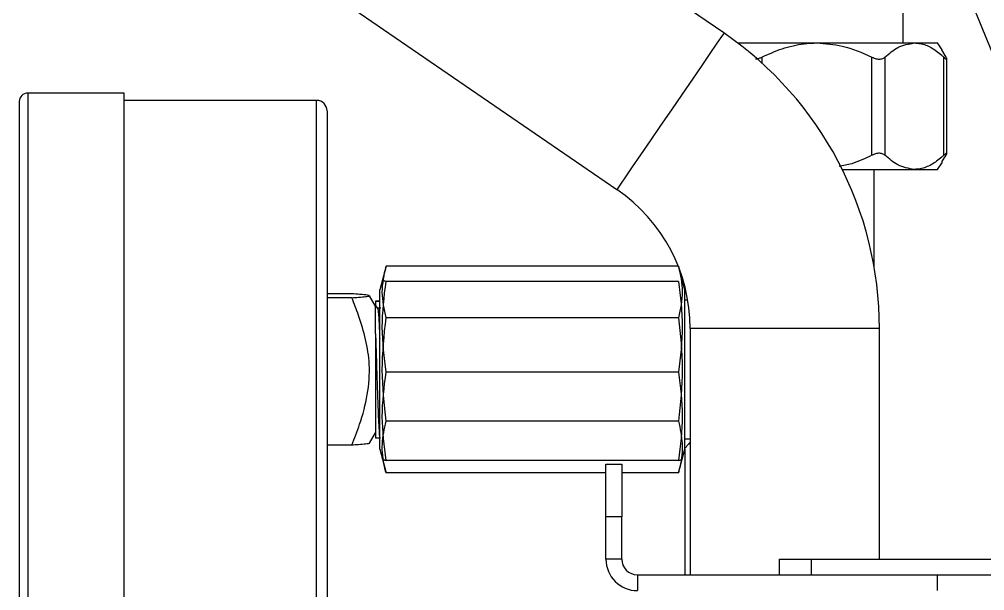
# Model space of a CAD drawing. Extents: x 150 to 4150, y 50 to 2920.
# Drawn here: x 1985.1 to 2214.5, y 1008.9 to 1144.5 of the extents above; entities that cross this region are included whole.
import ezdxf

# ---------------------------------------------------------------- set-up
doc = ezdxf.new("R2010")
doc.units = 0
doc.header["$LTSCALE"] = 10
doc.linetypes.add('SLD-KATı', pattern=[0])
doc.layers.get('0').update_dxf_attribs({"linetype": 'CONTINUOUS'})

msp = doc.modelspace()

# ---------------------------------------------------------------- linework, layer by layer
at = {"color": 7, "linetype": 'SLD-KATı'}
for p, q in [((2168.65, 1252.56), (2218.68, 1130.69)), ((2152.51, 1141.3), (2026.02, 1227.93)), ((2000.59, 1190.81), (2127.08, 1104.17)), ((2195.1, 1138.92), (2195.1, 1188.12)), ((2155.81, 1138.92), (2174.62, 1138.92)), ((2174.62, 1138.92), (2197.78, 1138.92)), ((2197.78, 1138.92), (2203.23, 1138.92)), ((2204.35, 1137.31), (2203.23, 1138.92)), ((2187.7, 1112.26), (2187.7, 1135.57)), ((2190.79, 1135.57), (2190.79, 1112.26)), ((2205.35, 1135.57), (2204.33, 1137.3)), ((2204.77, 1112.26), (2204.77, 1135.57)), ((2205.49, 1112.65), (2205.49, 1135.2)), ((2009.98, 1127.04), (1987.09, 1127.04)), ((2009.98, 995.79), (2009.98, 1127.04)), ((1985.09, 1125.04), (1985.09, 997.79)), ((2055.73, 1125.29), (2009.98, 1125.29)), ((2058.23, 1122.79), (2058.23, 1059.78)), ((2203.23, 1108.92), (2204.43, 1110.64)), ((2204.33, 1110.71), (2205.35, 1112.26)), ((2180.64, 1108.92), (2197.78, 1108.92)), ((2188.23, 1085.69), (2188.23, 1108.92)), ((2197.78, 1108.92), (2203.23, 1108.92)), ((2072.23, 1085.95), (2070.73, 1080.34)), ((2141.65, 1085.95), (2072.23, 1085.95)), ((2143.23, 1080.34), (2141.89, 1085.32)), ((2071.36, 1082.68), (2070.73, 1080.34)), ((2141.72, 1082.33), (2072.23, 1082.33)), ((2143.23, 1080.34), (2142.6, 1082.68)), ((2143.23, 1081.09), (2143.23, 1080.34)), ((2064.1, 1079.38), (2058.23, 1079.38)), ((2064.1, 1078.45), (2058.23, 1078.45)), ((2069.73, 1076.42), (2068.28, 1078.92)), ((2070.73, 1080.33), (2070.73, 1080.34)), ((2070.73, 1045.03), (2070.73, 1080.34)), ((2070.73, 1042.5), (2070.73, 1080.33)), ((2143.23, 1080.33), (2143.23, 1080.34)), ((2143.23, 1045.03), (2143.23, 1080.34)), ((2143.23, 1042.5), (2143.23, 1080.33)), ((2143.23, 1080.17), (2143.39, 1079.97)), ((2070.73, 1077.67), (2069.73, 1077.67)), ((2069.73, 1077.67), (2069.73, 1077.66)), ((2069.73, 1077.66), (2070.73, 1077.66)), ((2069.73, 1077.66), (2069.73, 1076.8)), ((2071.01, 1075.94), (2070.22, 1075.94)), ((2143.91, 1077.86), (2143.23, 1077.86)), ((2143.91, 1077.86), (2143.23, 1077.86)), ((2141.72, 1073.69), (2072.23, 1073.69)), ((2069.73, 1069.92), (2069.73, 1045.17)), ((2144.48, 1071.17), (2144.48, 1012.67)), ((2189.48, 1016.42), (2189.48, 1071.17)), ((2058.23, 1059.78), (2058.23, 1000.04)), ((2141.72, 1060.76), (2072.23, 1060.76)), ((2141.72, 1049.15), (2072.23, 1049.15)), ((2068.28, 1043.91), (2069.73, 1046.42)), ((2069.73, 1045.17), (2070.73, 1045.17)), ((2070.73, 1042.5), (2070.73, 1045.03)), ((2070.83, 1045.19), (2070.91, 1045.33)), ((2143.23, 1042.5), (2143.23, 1045.03)), ((2143.23, 1044.97), (2144.48, 1044.97)), ((2143.23, 1044.97), (2144.48, 1044.97)), ((2064.1, 1043.46), (2058.23, 1043.46)), ((2070.73, 1042.5), (2071.36, 1040.16)), ((2070.73, 1042.5), (2072.23, 1036.88)), ((2141.72, 1036.88), (2143.23, 1042.5)), ((2142.6, 1040.16), (2143.23, 1042.5)), ((2143.23, 1042.5), (2143.23, 1012.67)), ((2141.72, 1039.85), (2072.23, 1039.85)), ((2124.48, 1036.88), (2072.23, 1036.88)), ((2124.48, 1038.92), (2128.23, 1038.92)), ((2124.48, 1026.42), (2124.48, 1038.92)), ((2128.23, 1038.92), (2128.23, 1026.42)), ((2141.72, 1036.88), (2128.23, 1036.88)), ((2128.23, 1026.42), (2124.48, 1026.42)), ((2124.48, 1016.42), (2124.48, 1026.42)), ((2128.23, 1016.42), (2128.23, 1026.42)), ((2128.23, 1016.42), (2124.48, 1016.42)), ((2165.73, 1012.67), (2165.73, 1016.42)), ((2165.73, 1016.42), (2173.23, 1016.42)), ((2173.23, 1016.42), (2173.23, 1012.67)), ((2173.23, 1016.42), (2383.23, 1016.42)), ((2131.98, 1012.67), (2131.98, 1008.92)), ((2131.98, 1012.67), (2203.23, 1012.67)), ((2173.23, 1012.67), (2383.23, 1012.67)), ((2203.23, 1008.92), (2203.23, 1012.67))]:
    msp.add_line(p, q, dxfattribs=at)
at = {"color": 8, "linetype": 'SLD-KATı'}
for p, q in [((2161.55, 1135.57), (2161.55, 1134.17)), ((1987.09, 1127.04), (1987.09, 1059.67)), ((2055.73, 1059.72), (2055.73, 1125.29)), ((2154.46, 1071.17), (2144.48, 1071.17)), ((2189.48, 1071.17), (2154.46, 1071.17)), ((1987.09, 1059.67), (1987.09, 995.79)), ((2055.73, 997.54), (2055.73, 1059.72))]:
    msp.add_line(p, q, dxfattribs=at)
at = {"color": 8, "linetype": 'SLD-KATı', "flags": 128}
for points in [[(2152.51, 1141.3), (2152.4, 1141.13), (2151.8, 1140.26), (2150.71, 1138.66), (2149.17, 1136.42), (2147.25, 1133.61), (2145.02, 1130.36), (2142.58, 1126.8), (2140.03, 1123.07), (2137.46, 1119.33), (2135, 1115.73), (2132.72, 1112.41)], [(2132.72, 1112.41), (2130.74, 1109.52), (2129.13, 1107.16), (2127.96, 1105.45), (2127.27, 1104.44), (2127.08, 1104.17)]]:
    msp.add_lwpolyline(points, dxfattribs=at)
at = {"color": 7, "linetype": 'SLD-KATı'}
for centre, radius, start, end in [((2104.48, 1071.17), 85, 0, 55.5915), ((1987.09, 1125.04), 2, 90, 180), ((2055.73, 1122.79), 2.5, 0, 90), ((2104.48, 1071.17), 40, 0, 55.5915), ((2131.98, 1016.42), 7.5, 180, 270), ((2131.98, 1016.42), 3.75, 180, 270)]:
    msp.add_arc(centre, radius, start, end, dxfattribs=at)
for points, knots in [([(2161.55, 1135.57), (2163.13, 1136.29), (2166.35, 1137.73), (2170.81, 1138.77), (2173.6, 1138.88), (2174.62, 1138.92)], [0, 0, 0, 0, 0.382414, 0.774655, 1, 1, 1, 1]), ([(2174.62, 1138.92), (2176.64, 1138.78), (2181.19, 1138.47), (2185.38, 1136.61), (2187.7, 1135.57)], [0, 0, 0, 0, 0.444645, 1, 1, 1, 1]), ([(2190.79, 1135.57), (2191.79, 1136.42), (2194.01, 1138.32), (2196.44, 1138.71), (2197.78, 1138.92)], [0, 0, 0, 0, 0.448989, 1, 1, 1, 1]), ([(2197.78, 1138.92), (2198.24, 1138.89), (2199.58, 1138.81), (2201.79, 1137.93), (2203.63, 1136.61), (2204.61, 1135.72), (2204.77, 1135.57)], [0, 0, 0, 0, 0.191129, 0.553706, 0.926739, 1, 1, 1, 1]), ([(2160.01, 1135.13), (2160.31, 1135.17), (2160.85, 1135.25), (2161.33, 1135.47), (2161.55, 1135.57)], [0, 0, 0, 0, 0.5618146, 1, 1, 1, 1]), ([(2187.7, 1135.57), (2188.04, 1135.42), (2188.72, 1135.13), (2189.68, 1135.05), (2190.37, 1135.24), (2190.67, 1135.48), (2190.79, 1135.57)], [0, 0, 0, 0, 0.2806768, 0.5628446, 0.825749, 1, 1, 1, 1]), ([(2204.77, 1135.57), (2204.93, 1135.42), (2205.27, 1135.13), (2205.5, 1135.05), (2205.5, 1135.24), (2205.39, 1135.48), (2205.35, 1135.57)], [0, 0, 0, 0, 0.280691, 0.562828, 0.82575, 1, 1, 1, 1]), ([(2190.79, 1112.26), (2190.59, 1112.41), (2190.18, 1112.7), (2189.3, 1112.78), (2188.43, 1112.6), (2187.91, 1112.36), (2187.7, 1112.26)], [0, 0, 0, 0, 0.280689, 0.562847, 0.825763, 1, 1, 1, 1]), ([(2205.35, 1112.26), (2205.42, 1112.41), (2205.54, 1112.7), (2205.43, 1112.78), (2205.14, 1112.6), (2204.87, 1112.36), (2204.77, 1112.26)], [0, 0, 0, 0, 0.2806941, 0.5628225, 0.8257464, 1, 1, 1, 1]), ([(2187.7, 1112.26), (2186.12, 1111.51), (2183.6, 1110.32), (2180.88, 1109.79), (2179.87, 1109.6)], [0, 0, 0, 0, 0.62728, 1, 1, 1, 1]), ([(2197.78, 1108.92), (2196.44, 1109.13), (2194.01, 1109.51), (2191.79, 1111.41), (2190.79, 1112.26)], [0, 0, 0, 0, 0.55101, 1, 1, 1, 1]), ([(2204.77, 1112.26), (2204.61, 1112.12), (2203.65, 1111.25), (2201.81, 1109.92), (2199.6, 1109.03), (2198.24, 1108.94), (2197.78, 1108.92)], [0, 0, 0, 0, 0.0732632, 0.4365438, 0.8088696, 1, 1, 1, 1]), ([(2072.23, 1073.69), (2071.8, 1075.71), (2070.91, 1079.8), (2071.79, 1083.89), (2072.23, 1085.95)], [0, 0, 0, 0, 0.495216, 1, 1, 1, 1]), ([(2141.72, 1085.95), (2142.16, 1083.93), (2143.04, 1079.84), (2142.17, 1075.75), (2141.72, 1073.69)], [0, 0, 0, 0, 0.495216, 1, 1, 1, 1]), ([(2072.23, 1060.76), (2071.8, 1064.32), (2070.91, 1071.51), (2071.79, 1078.7), (2072.23, 1082.33)], [0, 0, 0, 0, 0.4952159, 1, 1, 1, 1]), ([(2072.23, 1082.33), (2072.1, 1082.36), (2071.79, 1082.42), (2071.72, 1082.48), (2071.69, 1082.52)], [0, 0, 0, 0, 0.433663, 1, 1, 1, 1]), ([(2141.72, 1082.33), (2142.16, 1078.77), (2143.04, 1071.58), (2142.17, 1064.39), (2141.72, 1060.76)], [0, 0, 0, 0, 0.4952159, 1, 1, 1, 1]), ([(2064.1, 1078.45), (2064.65, 1078.48), (2065.92, 1078.57), (2067.5, 1078.71), (2068.5, 1078.88), (2068.04, 1079.06), (2066.29, 1079.23), (2064.74, 1079.33), (2064.1, 1079.38)], [0, 0, 0, 0, 0.123787, 0.286818, 0.4526258, 0.6490281, 0.8539334, 1, 1, 1, 1]), ([(2064.1, 1043.46), (2064.74, 1045.1), (2066.28, 1048.99), (2067.99, 1055.39), (2068.52, 1062.25), (2067.5, 1068.58), (2065.92, 1073.82), (2064.65, 1077.06), (2064.1, 1078.45)], [0, 0, 0, 0, 0.146087, 0.347164, 0.547322, 0.711536, 0.876196, 1, 1, 1, 1]), ([(2070.24, 1075.92), (2070.07, 1076.21), (2069.9, 1076.5), (2069.73, 1076.79), (2069.73, 1076.8)], [0, 0, 0, 0, 0.986187, 1, 1, 1, 1]), ([(2069.73, 1069.92), (2069.73, 1071.03), (2069.73, 1073.52), (2069.73, 1076.03), (2069.73, 1076.82), (2069.73, 1076.8), (2069.73, 1076.8)], [0, 0, 0, 0, 0.2713301, 0.6078448, 0.944346, 1, 1, 1, 1]), ([(2070.22, 1075.94), (2070.26, 1075.84), (2070.33, 1075.63), (2070.46, 1074.35), (2070.58, 1072.4), (2070.66, 1070.49), (2070.71, 1069.15), (2070.73, 1068.8)], [0, 0, 0, 0, 0.228428, 0.461189, 0.692015, 0.918702, 1, 1, 1, 1]), ([(2072.23, 1049.15), (2071.8, 1053.2), (2070.91, 1061.38), (2071.79, 1069.56), (2072.23, 1073.69)], [0, 0, 0, 0, 0.495216, 1, 1, 1, 1]), ([(2141.72, 1073.69), (2142.16, 1069.64), (2143.04, 1061.46), (2142.17, 1053.28), (2141.72, 1049.15)], [0, 0, 0, 0, 0.495216, 1, 1, 1, 1]), ([(2069.73, 1069.92), (2069.76, 1069.06), (2069.84, 1066.8), (2069.97, 1062.67), (2070.11, 1057.87), (2070.27, 1053.37), (2070.42, 1049.53), (2070.56, 1046.83), (2070.67, 1045.45), (2070.72, 1045.41), (2070.73, 1045.41)], [0, 0, 0, 0, 0.091832, 0.241519, 0.388487, 0.538825, 0.68716, 0.835205, 0.985604, 1, 1, 1, 1]), ([(2072.23, 1039.85), (2071.8, 1043.3), (2070.91, 1050.27), (2071.79, 1057.24), (2072.23, 1060.76)], [0, 0, 0, 0, 0.495216, 1, 1, 1, 1]), ([(2141.72, 1060.76), (2142.16, 1057.31), (2143.04, 1050.34), (2142.17, 1043.37), (2141.72, 1039.85)], [0, 0, 0, 0, 0.495216, 1, 1, 1, 1]), ([(2072.23, 1036.88), (2072.11, 1037.38), (2071.54, 1039.64), (2071.07, 1043.76), (2071.84, 1047.34), (2072.23, 1049.15)], [0, 0, 0, 0, 0.121797, 0.557436, 1, 1, 1, 1]), ([(2141.72, 1049.15), (2142.11, 1047.37), (2142.88, 1043.78), (2142.43, 1039.67), (2141.85, 1037.38), (2141.72, 1036.88)], [0, 0, 0, 0, 0.435843, 0.878203, 1, 1, 1, 1]), ([(2068.16, 1043.91), (2068.19, 1043.9), (2068.38, 1043.84), (2067.43, 1043.72), (2065.94, 1043.58), (2064.65, 1043.49), (2064.1, 1043.46)], [0, 0, 0, 0, 0.070722, 0.404489, 0.745858, 1, 1, 1, 1]), ([(2144.48, 1044.2), (2144.2, 1043.86), (2143.39, 1042.85), (2143.34, 1042.8), (2143.31, 1042.77)], [0, 0, 0, 0, 0.334844, 1, 1, 1, 1]), ([(2071.72, 1040.02), (2071.75, 1039.99), (2071.8, 1039.93), (2072.1, 1039.87), (2072.23, 1039.85)], [0, 0, 0, 0, 0.529624, 1, 1, 1, 1]), ([(2141.72, 1039.85), (2141.86, 1039.87), (2142.15, 1039.93), (2142.2, 1039.98), (2142.24, 1040.01)], [0, 0, 0, 0, 0.481697, 1, 1, 1, 1])]:
    msp.add_open_spline(points, degree=3, knots=knots, dxfattribs=at)

doc.saveas('drawing.dxf')
